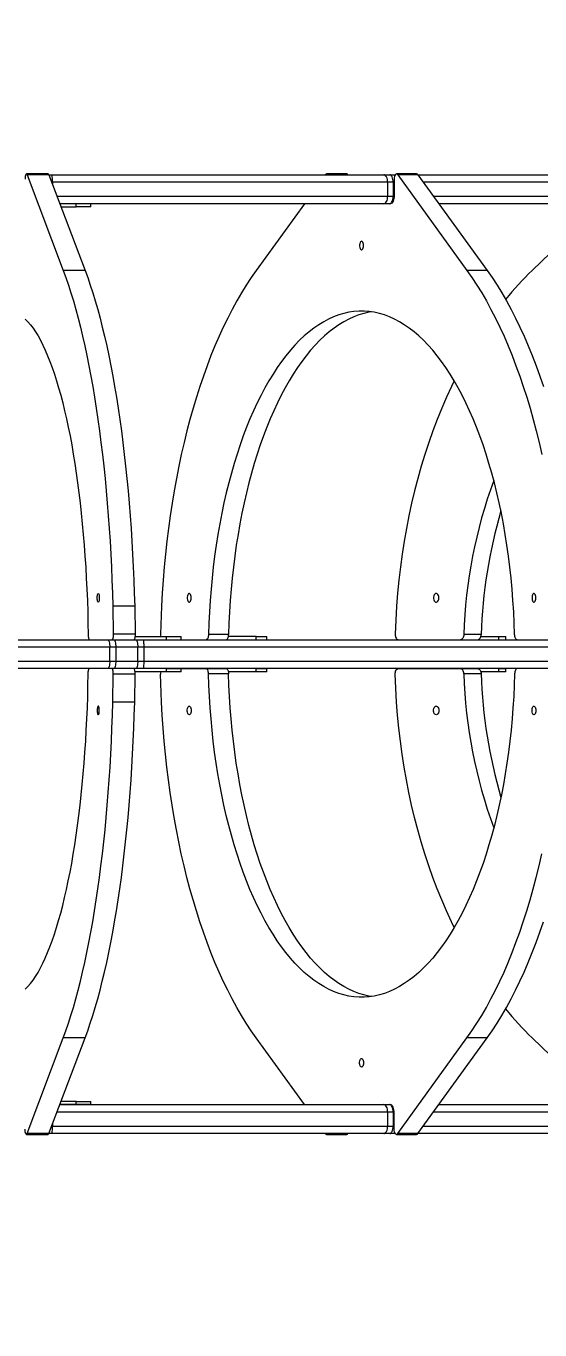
# Model space of a CAD drawing. Header units: millimetres. Extents: x -5136 to 7768, y -7241 to 6389.
# Drawn here: x 724 to 1204, y 2945 to 4161 of the extents above; entities that cross this region are included whole.
import ezdxf

# ---------------------------------------------------------------- set-up
doc = ezdxf.new("R2010")
doc.units = ezdxf.units.MM
for name, color, linetype in [('DiKom', 7, 'Continuous'), ('DIKOM_ОБЪЕКТ', 7, 'Continuous'), ('DIKOM_РАЗМЕР_ЗОНА', 7, 'Continuous'), ('DIKOM_РАЗМЕР_ОБЪЕКТА', 7, 'Continuous')]:
    doc.layers.add(name, color=color, linetype=linetype)
doc.styles.add('style1', font='arial.ttf', dxfattribs={"width": 0.8})
doc.dimstyles.new('1-50', dxfattribs={"dimtxt": 300, "dimasz": 200, "dimexe": 100, "dimexo": 0, "dimgap": 100, "dimtad": 1, "dimtxsty": 'style1', "dimcen": 200, "dimclrd": 7, "dimclre": 7, "dimclrt": 7, "dimadec": 1, "dimazin": 2, "dimtfac": 1, "dimtmove": 0, "dimatfit": 2, "dimfxl": 0, "dimlwd": 25, "dimlwe": 18, "dimarcsym": 0})

# ---------------------------------------------------------------- blocks, each defined once
blk = doc.blocks.new('*D10')
at = {"layer": 'Defpoints', "color": 0, "transparency": 16777216}
for p in [(-81.5, 4889.5), (2866.8, -3136.1), (6000.7, -3136.1)]:
    blk.add_point(p, dxfattribs=at)
at = {"layer": 'DiKom', "color": 7, "lineweight": 18, "transparency": 16777216}
for p, q in [((-81.5, 4889.5), (6100.7, 4889.5)), ((2866.8, -3136.1), (6100.7, -3136.1))]:
    blk.add_line(p, q, dxfattribs=at)
at = {"layer": 'DiKom', "color": 7, "lineweight": 25, "transparency": 16777216}
blk.add_line((6000.7, 4689.5), (6000.7, -2936.1), dxfattribs=at)
at = {"layer": 'DiKom', "color": 7, "transparency": 16777216}
for points in [[(5967.4, 4689.5), (6034.1, 4689.5), (6000.7, 4889.5)], [(5967.4, -2936.1), (6034.1, -2936.1), (6000.7, -3136.1)]]:
    blk.add_solid(points, dxfattribs=at)
at = {"layer": 'DiKom', "color": 7, "transparency": 16777216, "insert": (5747.6, 1729.6), "char_height": 300, "attachment_point": 5, "rotation": 90, "style": 'style1'}
blk.add_mtext('8000', dxfattribs=at)
blk = doc.blocks.new('*D11')
at = {"layer": 'Defpoints', "color": 0, "transparency": 16777216}
for p in [(-3635.9, 3225.1), (4714.3, -2234.9), (4714.3, -5855.6)]:
    blk.add_point(p, dxfattribs=at)
at = {"layer": 'DIKOM_РАЗМЕР_ОБЪЕКТА', "color": 7, "lineweight": 18, "transparency": 16777216}
for p, q in [((-3635.9, 3225.1), (-3635.9, -5955.6)), ((4714.3, -2234.9), (4714.3, -5955.6))]:
    blk.add_line(p, q, dxfattribs=at)
at = {"layer": 'DIKOM_РАЗМЕР_ОБЪЕКТА', "color": 7, "lineweight": 25, "transparency": 16777216}
blk.add_line((-3435.9, -5855.6), (4514.3, -5855.6), dxfattribs=at)
at = {"layer": 'DIKOM_РАЗМЕР_ОБЪЕКТА', "color": 7, "transparency": 16777216}
for points in [[(-3435.9, -5822.2), (-3435.9, -5888.9), (-3635.9, -5855.6)], [(4514.3, -5822.2), (4514.3, -5888.9), (4714.3, -5855.6)]]:
    blk.add_solid(points, dxfattribs=at)
at = {"layer": 'DIKOM_РАЗМЕР_ОБЪЕКТА', "color": 7, "transparency": 16777216, "insert": (351, -5602.3), "char_height": 300, "attachment_point": 5, "style": 'style1'}
blk.add_mtext('8350', dxfattribs=at)
blk = doc.blocks.new('*D12')
at = {"layer": 'Defpoints', "color": 0, "transparency": 16777216}
for p in [(-65.5, 6388.8), (-123.5, -5013.5), (7668.1, -5013.5)]:
    blk.add_point(p, dxfattribs=at)
at = {"layer": 'DIKOM_РАЗМЕР_ЗОНА', "color": 7, "lineweight": 18, "transparency": 16777216}
for p, q in [((-65.5, 6388.8), (7768.1, 6388.8)), ((-123.5, -5013.5), (7768.1, -5013.5))]:
    blk.add_line(p, q, dxfattribs=at)
at = {"layer": 'DIKOM_РАЗМЕР_ЗОНА', "color": 7, "lineweight": 25, "transparency": 16777216}
blk.add_line((7668.1, 6188.8), (7668.1, -4813.5), dxfattribs=at)
at = {"layer": 'DIKOM_РАЗМЕР_ЗОНА', "color": 7, "transparency": 16777216}
for points in [[(7634.7, 6188.8), (7701.4, 6188.8), (7668.1, 6388.8)], [(7634.7, -4813.5), (7701.4, -4813.5), (7668.1, -5013.5)]]:
    blk.add_solid(points, dxfattribs=at)
at = {"layer": 'DIKOM_РАЗМЕР_ЗОНА', "color": 7, "transparency": 16777216, "insert": (7414.9, 1332.3), "char_height": 300, "attachment_point": 5, "rotation": 90, "style": 'style1'}
blk.add_mtext('11400', dxfattribs=at)
blk = doc.blocks.new('*D13')
at = {"layer": 'Defpoints', "color": 0, "transparency": 16777216}
for p in [(-5135.9, 3339.1), (6199.1, -1534.9), (6199.1, -7141)]:
    blk.add_point(p, dxfattribs=at)
at = {"layer": 'DIKOM_РАЗМЕР_ОБЪЕКТА', "color": 7, "lineweight": 18, "transparency": 16777216}
for p, q in [((-5135.9, 3339.1), (-5135.9, -7241)), ((6199.1, -1534.9), (6199.1, -7241))]:
    blk.add_line(p, q, dxfattribs=at)
at = {"layer": 'DIKOM_РАЗМЕР_ОБЪЕКТА', "color": 7, "lineweight": 25, "transparency": 16777216}
blk.add_line((-4935.9, -7141), (5999.1, -7141), dxfattribs=at)
at = {"layer": 'DIKOM_РАЗМЕР_ОБЪЕКТА', "color": 7, "transparency": 16777216}
for points in [[(-4935.9, -7107.7), (-4935.9, -7174.3), (-5135.9, -7141)], [(5999.1, -7107.7), (5999.1, -7174.3), (6199.1, -7141)]]:
    blk.add_solid(points, dxfattribs=at)
at = {"layer": 'DIKOM_РАЗМЕР_ОБЪЕКТА', "color": 7, "transparency": 16777216, "insert": (1341, -6887.7), "char_height": 300, "attachment_point": 5, "style": 'style1'}
blk.add_mtext('11350', dxfattribs=at)

msp = doc.modelspace()

# ---------------------------------------------------------------- linework, layer by layer
at = {"layer": 'DIKOM_ОБЪЕКТ', "color": 7, "linetype": 'Continuous', "lineweight": 15}
for p, q in [((744.785, 4022.869), (724.368, 4022.869)), ((725.005, 4022.062), (758.793, 3932.822)), ((745.422, 4022.062), (725.005, 4022.062)), ((745.416, 4022.079), (747.719, 4022.079)), ((745.422, 4022.062), (779.209, 3932.822)), ((747.719, 4022.079), (1058.025, 4022.079)), ((748.861, 4015.079), (748.066, 4015.079)), ((1061.599, 4015.079), (748.861, 4015.079)), ((748.861, 4015.079), (748.861, 4012.98)), ((1023.34, 4022.869), (1004.556, 4022.869)), ((1058.025, 4022.079), (1063.543, 4022.079)), ((1061.599, 4002.079), (1061.599, 4015.079)), ((1066.673, 4015.079), (1061.599, 4015.079)), ((1063.543, 4022.079), (1068.639, 4022.079)), ((1066.673, 4015.079), (1066.673, 4002.079)), ((1067.609, 4015.079), (1066.673, 4015.079)), ((1067.609, 4017.869), (1067.609, 4003.08)), ((1088.628, 4022.869), (1069.845, 4022.869)), ((1071.063, 4022.062), (1135.616, 3932.822)), ((1089.846, 4022.062), (1071.063, 4022.062)), ((1089.834, 4022.079), (1370.392, 4022.079)), ((1089.846, 4022.062), (1154.4, 3932.822)), ((1375.263, 4015.079), (1094.897, 4015.079)), ((752.988, 4002.079), (1061.599, 4002.079)), ((1061.599, 4002.079), (1066.673, 4002.079)), ((1066.673, 4002.079), (1067.581, 4002.079)), ((1104.301, 4002.079), (1375.263, 4002.079)), ((1058.025, 3995.079), (755.638, 3995.079)), ((756.774, 3992.08), (770.8, 3992.08)), ((770.8, 3992.08), (770.8, 3995.079)), ((784.587, 3992.08), (770.8, 3992.08)), ((784.587, 3992.08), (784.587, 3995.079)), ((983.82, 3995.079), (938.785, 3932.822)), ((1063.543, 3995.079), (1058.025, 3995.079)), ((1063.588, 3995.079), (1063.543, 3995.079)), ((1063.625, 3995.08), (1064.032, 3995.08)), ((1370.392, 3995.079), (1109.364, 3995.079)), ((1109.761, 3994.531), (1109.761, 3995.079)), ((1260.878, 3995.079), (1196.353, 3932.822)), ((779.209, 3932.822), (758.793, 3932.822)), ((1154.4, 3932.822), (1135.616, 3932.822)), ((805.029, 3619.746), (805.487, 3593.824)), ((825.445, 3619.746), (805.029, 3619.746)), ((825.445, 3619.746), (825.904, 3593.824)), ((850.448, 3619.746), (849.571, 3593.824)), ((1069.787, 3619.746), (1068.531, 3593.824)), ((439.415, 3588.601), (799.958, 3588.601)), ((799.958, 3588.601), (806.104, 3588.601)), ((825.904, 3593.824), (805.487, 3593.824)), ((806.104, 3588.601), (826.692, 3588.601)), ((825.808, 3591.6), (854.993, 3591.6)), ((826.692, 3588.601), (832.981, 3588.601)), ((832.981, 3588.601), (1220.512, 3588.601)), ((854.993, 3591.6), (868.78, 3591.6)), ((854.993, 3588.601), (854.993, 3591.6)), ((868.78, 3588.601), (868.78, 3591.6)), ((913.12, 3593.314), (894.337, 3593.314)), ((938.955, 3591.6), (912.937, 3591.6)), ((938.955, 3591.6), (948.905, 3591.6)), ((938.955, 3588.601), (938.955, 3591.6)), ((948.905, 3588.601), (948.905, 3591.6)), ((1148.794, 3593.314), (1132.67, 3593.314)), ((1148.532, 3591.6), (1165.259, 3591.6)), ((1165.259, 3591.6), (1171.726, 3591.6)), ((1165.259, 3588.601), (1165.259, 3591.6)), ((1171.726, 3588.601), (1171.726, 3591.6)), ((802.238, 3581.601), (454.352, 3581.601)), ((802.238, 3568.601), (802.238, 3581.601)), ((807.742, 3581.601), (802.238, 3581.601)), ((807.742, 3581.601), (807.742, 3568.601)), ((828.33, 3581.601), (807.742, 3581.601)), ((828.33, 3568.601), (828.33, 3581.601)), ((833.962, 3581.601), (828.33, 3581.601)), ((833.962, 3581.601), (833.962, 3568.601)), ((1224.225, 3581.601), (833.962, 3581.601)), ((454.352, 3568.601), (802.238, 3568.601)), ((802.238, 3568.601), (807.742, 3568.601)), ((807.742, 3568.601), (828.33, 3568.601)), ((828.33, 3568.601), (833.962, 3568.601)), ((833.962, 3568.601), (1224.225, 3568.601)), ((799.958, 3561.601), (439.415, 3561.601)), ((804.318, 3561.6), (783.225, 3561.6)), ((806.104, 3561.601), (799.958, 3561.601)), ((824.735, 3561.6), (804.318, 3561.6)), ((805.029, 3530.455), (805.487, 3556.377)), ((825.904, 3556.377), (805.487, 3556.377)), ((826.692, 3561.601), (806.104, 3561.601)), ((854.993, 3561.6), (824.735, 3561.6)), ((825.445, 3530.455), (825.904, 3556.377)), ((854.993, 3558.6), (825.808, 3558.6)), ((832.981, 3561.601), (826.692, 3561.601)), ((1220.512, 3561.601), (832.981, 3561.601)), ((850.448, 3530.455), (849.571, 3556.377)), ((854.993, 3558.6), (854.993, 3561.6)), ((854.993, 3561.6), (868.78, 3561.6)), ((868.78, 3558.6), (854.993, 3558.6)), ((868.78, 3558.6), (868.78, 3561.6)), ((868.78, 3561.6), (892.105, 3561.6)), ((892.105, 3561.6), (910.888, 3561.6)), ((913.12, 3556.887), (894.337, 3556.887)), ((938.955, 3561.6), (910.888, 3561.6)), ((938.955, 3558.6), (912.937, 3558.6)), ((938.955, 3558.6), (938.955, 3561.6)), ((938.955, 3561.6), (948.905, 3561.6)), ((948.905, 3558.6), (938.955, 3558.6)), ((948.905, 3558.6), (948.905, 3561.6)), ((1069.787, 3530.455), (1068.531, 3556.377)), ((1071.731, 3561.6), (1129.472, 3561.6)), ((1129.472, 3561.6), (1145.596, 3561.6)), ((1148.794, 3556.887), (1132.67, 3556.887)), ((1165.259, 3561.6), (1145.596, 3561.6)), ((1165.259, 3558.6), (1148.532, 3558.6)), ((1165.259, 3558.6), (1165.259, 3561.6)), ((1165.259, 3561.6), (1171.726, 3561.6)), ((1171.726, 3558.6), (1165.259, 3558.6)), ((1171.726, 3558.6), (1171.726, 3561.6)), ((1222.596, 3561.6), (1182.296, 3561.6)), ((825.445, 3530.455), (805.029, 3530.455)), ((725.005, 3128.139), (758.793, 3217.379)), ((745.422, 3128.139), (779.209, 3217.379)), ((779.209, 3217.379), (758.793, 3217.379)), ((983.82, 3155.12), (938.785, 3217.379)), ((1071.063, 3128.139), (1135.616, 3217.379)), ((1089.846, 3128.139), (1154.4, 3217.379)), ((1154.4, 3217.379), (1135.616, 3217.379)), ((1260.879, 3155.12), (1196.353, 3217.379)), ((770.8, 3155.121), (755.638, 3155.121)), ((755.638, 3155.12), (1058.025, 3155.12)), ((770.8, 3158.121), (756.774, 3158.121)), ((770.8, 3155.121), (770.8, 3158.121)), ((770.8, 3158.121), (784.587, 3158.121)), ((784.587, 3155.121), (770.8, 3155.121)), ((784.587, 3155.121), (784.587, 3158.121)), ((1010.369, 3155.121), (1064.032, 3155.121)), ((1058.025, 3155.12), (1063.543, 3155.12)), ((1063.543, 3155.12), (1064.071, 3155.12)), ((1109.761, 3155.121), (1109.364, 3155.121)), ((1109.364, 3155.12), (1370.392, 3155.12)), ((1109.761, 3155.121), (1109.761, 3155.67)), ((748.861, 3137.221), (748.861, 3135.12)), ((1061.599, 3148.12), (752.987, 3148.12)), ((1061.599, 3135.12), (1061.599, 3148.12)), ((1066.673, 3148.12), (1061.599, 3148.12)), ((1066.673, 3148.12), (1066.673, 3135.12)), ((1067.581, 3148.12), (1066.673, 3148.12)), ((1067.609, 3132.332), (1067.609, 3147.121)), ((1375.263, 3148.12), (1104.3, 3148.12)), ((724.368, 3127.332), (744.785, 3127.332)), ((745.422, 3128.139), (725.005, 3128.139)), ((747.719, 3128.12), (745.415, 3128.12)), ((1058.025, 3128.12), (747.719, 3128.12)), ((748.065, 3135.12), (748.861, 3135.12)), ((748.861, 3135.12), (1061.599, 3135.12)), ((1004.556, 3127.332), (1023.34, 3127.332)), ((1063.543, 3128.12), (1058.025, 3128.12)), ((1061.599, 3135.12), (1066.673, 3135.12)), ((1068.639, 3128.12), (1063.543, 3128.12)), ((1066.673, 3135.12), (1067.609, 3135.12)), ((1069.845, 3127.332), (1088.628, 3127.332)), ((1089.846, 3128.139), (1071.063, 3128.139)), ((1370.392, 3128.12), (1089.833, 3128.12)), ((1094.896, 3135.12), (1375.263, 3135.12))]:
    msp.add_line(p, q, dxfattribs=at)
at = {"layer": 'DIKOM_ОБЪЕКТ', "color": 7, "linetype": 'Continuous', "lineweight": 15, "flags": 128}
for points in [[(725.005, 4022.062), (724.722, 4022.634), (724.414, 4022.865), (724.102, 4022.739), (723.809, 4022.263), (723.557, 4021.473), (723.362, 4020.426), (723.239, 4019.195), (723.197, 4017.869)], [(745.422, 4022.062), (745.139, 4022.634), (744.831, 4022.865), (744.785, 4022.869)], [(748.861, 4015.079), (748.839, 4016.445), (748.774, 4017.758), (748.668, 4018.968), (748.526, 4020.029), (748.353, 4020.9), (748.156, 4021.547), (747.942, 4021.945), (747.719, 4022.079)], [(1003.338, 4022.062), (1003.879, 4022.634), (1004.468, 4022.865), (1005.064, 4022.739), (1005.623, 4022.263), (1005.762, 4022.079)], [(1061.599, 4015.079), (1061.53, 4016.445), (1061.327, 4017.758), (1060.997, 4018.968), (1060.552, 4020.029), (1060.01, 4020.9), (1059.393, 4021.547), (1058.722, 4021.945), (1058.025, 4022.079)], [(1066.673, 4015.079), (1066.613, 4016.445), (1066.435, 4017.758), (1066.146, 4018.968), (1065.757, 4020.029), (1065.282, 4020.9), (1064.741, 4021.547), (1064.154, 4021.945), (1063.543, 4022.079)], [(1071.063, 4022.062), (1070.522, 4022.634), (1069.933, 4022.865), (1069.337, 4022.739), (1068.778, 4022.263), (1068.295, 4021.473), (1067.923, 4020.426), (1067.689, 4019.195), (1067.609, 4017.869)], [(1058.025, 3995.079), (1058.722, 3995.214), (1059.393, 3995.612), (1060.01, 3996.259), (1060.552, 3997.13), (1060.997, 3998.19), (1061.327, 3999.401), (1061.53, 4000.714), (1061.599, 4002.079)], [(1063.543, 3995.079), (1064.154, 3995.214), (1064.741, 3995.612), (1065.282, 3996.259), (1065.757, 3997.13), (1066.146, 3998.19), (1066.435, 3999.401), (1066.613, 4000.714), (1066.673, 4002.079)], [(1067.609, 4003.08), (1067.54, 4001.519), (1067.337, 4000.019), (1067.006, 3998.635), (1066.561, 3997.423), (1066.019, 3996.428), (1065.401, 3995.689), (1064.73, 3995.234), (1064.032, 3995.08)], [(1038.989, 3956.08), (1038.91, 3957.259), (1038.678, 3958.333), (1038.316, 3959.207), (1037.854, 3959.803), (1037.334, 3960.069), (1036.802, 3959.98), (1036.306, 3959.544), (1035.889, 3958.801), (1035.589, 3957.815), (1035.432, 3956.676), (1035.432, 3955.484), (1035.589, 3954.344), (1035.889, 3953.359), (1036.306, 3952.616), (1036.802, 3952.18), (1037.334, 3952.091), (1037.854, 3952.356), (1038.316, 3952.953), (1038.678, 3953.827), (1038.91, 3954.901), (1038.989, 3956.08)], [(758.793, 3932.822), (761.231, 3926.167), (763.622, 3919.209), (765.965, 3911.955), (768.257, 3904.411), (770.496, 3896.583), (772.681, 3888.478), (774.809, 3880.104), (776.879, 3871.467), (778.889, 3862.575), (780.837, 3853.435), (782.721, 3844.055), (784.54, 3834.443), (786.293, 3824.608), (787.978, 3814.558), (789.593, 3804.301), (791.137, 3793.847), (792.608, 3783.204), (794.006, 3772.381), (795.329, 3761.389), (796.577, 3750.235), (797.747, 3738.93), (798.839, 3727.483), (799.853, 3715.905), (800.786, 3704.205), (801.639, 3692.393), (802.411, 3680.479), (803.101, 3668.474), (803.708, 3656.388), (804.232, 3644.231), (804.672, 3632.013), (805.029, 3619.746)], [(779.209, 3932.822), (781.648, 3926.167), (784.039, 3919.209), (786.382, 3911.955), (788.674, 3904.411), (790.913, 3896.583), (793.098, 3888.478), (795.226, 3880.104), (797.296, 3871.467), (799.305, 3862.575), (801.253, 3853.435), (803.138, 3844.055), (804.957, 3834.443), (806.71, 3824.608), (808.394, 3814.558), (810.009, 3804.301), (811.553, 3793.847), (813.025, 3783.204), (814.423, 3772.381), (815.746, 3761.389), (816.993, 3750.235), (818.164, 3738.93), (819.256, 3727.483), (820.269, 3715.905), (821.203, 3704.205), (822.056, 3692.393), (822.828, 3680.479), (823.517, 3668.474), (824.124, 3656.388), (824.648, 3644.231), (825.089, 3632.013), (825.445, 3619.746)], [(938.785, 3932.822), (934.126, 3926.167), (929.557, 3919.209), (925.082, 3911.955), (920.703, 3904.411), (916.424, 3896.583), (912.25, 3888.478), (908.184, 3880.104), (904.23, 3871.467), (900.39, 3862.575), (896.668, 3853.435), (893.068, 3844.055), (889.592, 3834.443), (886.243, 3824.608), (883.025, 3814.558), (879.939, 3804.301), (876.989, 3793.847), (874.178, 3783.204), (871.507, 3772.381), (868.979, 3761.389), (866.596, 3750.235), (864.36, 3738.93), (862.273, 3727.483), (860.336, 3715.905), (858.553, 3704.205), (856.923, 3692.393), (855.449, 3680.479), (854.131, 3668.474), (852.971, 3656.388), (851.97, 3644.231), (851.129, 3632.013), (850.448, 3619.746)], [(1135.616, 3932.822), (1140.275, 3926.167), (1144.844, 3919.209), (1149.319, 3911.955), (1153.698, 3904.411), (1157.977, 3896.583), (1162.151, 3888.478), (1166.217, 3880.104), (1170.171, 3871.467), (1174.011, 3862.575), (1177.733, 3853.435), (1181.333, 3844.055), (1184.809, 3834.443), (1188.158, 3824.608), (1191.376, 3814.558), (1194.462, 3804.301), (1197.412, 3793.847), (1200.223, 3783.204), (1202.894, 3772.381), (1205.422, 3761.389)], [(1154.4, 3932.822), (1159.058, 3926.167), (1163.627, 3919.209), (1168.103, 3911.955), (1172.482, 3904.411), (1176.76, 3896.583), (1180.934, 3888.478), (1185, 3880.104), (1188.955, 3871.467), (1192.795, 3862.575), (1196.516, 3853.435), (1200.117, 3844.055), (1203.593, 3834.443), (1206.941, 3824.608)], [(1180.064, 3593.314), (1179.712, 3603.929), (1179.203, 3614.511), (1178.536, 3625.05), (1177.714, 3635.534), (1176.735, 3645.95), (1175.603, 3656.288), (1174.317, 3666.536), (1172.88, 3676.683), (1171.292, 3686.717), (1169.556, 3696.628), (1167.674, 3706.404), (1165.647, 3716.035), (1163.478, 3725.509), (1161.17, 3734.817), (1158.724, 3743.949), (1156.144, 3752.893), (1153.433, 3761.641), (1150.592, 3770.181), (1147.627, 3778.506), (1144.539, 3786.606), (1141.332, 3794.472), (1138.01, 3802.095), (1134.577, 3809.467), (1131.036, 3816.579), (1127.391, 3823.424), (1123.646, 3829.994), (1119.806, 3836.282), (1115.874, 3842.281), (1111.855, 3847.984), (1107.754, 3853.385), (1103.574, 3858.478), (1099.321, 3863.257), (1095, 3867.718), (1090.614, 3871.854), (1086.17, 3875.663), (1081.671, 3879.138), (1077.123, 3882.277), (1072.531, 3885.076), (1067.899, 3887.532), (1063.234, 3889.642), (1058.54, 3891.404), (1053.823, 3892.816), (1049.087, 3893.877), (1044.337, 3894.584), (1039.58, 3894.938), (1034.821, 3894.938), (1030.064, 3894.584), (1025.314, 3893.877), (1020.578, 3892.816), (1015.861, 3891.404), (1011.167, 3889.642), (1006.501, 3887.532), (1001.87, 3885.076), (997.278, 3882.277), (992.73, 3879.138), (988.231, 3875.663), (983.787, 3871.854), (979.401, 3867.718), (975.079, 3863.257), (970.827, 3858.478), (966.647, 3853.385), (962.546, 3847.984), (958.527, 3842.281), (954.595, 3836.282), (950.755, 3829.994), (947.01, 3823.424), (943.365, 3816.579), (939.824, 3809.467), (936.391, 3802.095), (933.069, 3794.472), (929.862, 3786.606), (926.774, 3778.506), (923.809, 3770.181), (920.968, 3761.641), (918.257, 3752.893), (915.677, 3743.949), (913.231, 3734.817), (910.923, 3725.509), (908.754, 3716.035), (906.727, 3706.404), (904.845, 3696.628), (903.109, 3686.717), (901.521, 3676.683), (900.084, 3666.536), (898.798, 3656.288), (897.666, 3645.95), (896.687, 3635.534), (895.864, 3625.05), (895.198, 3614.511), (894.689, 3603.929), (894.337, 3593.314)], [(1046.592, 3894.293), (1044.098, 3893.877), (1039.362, 3892.816), (1034.644, 3891.404), (1029.95, 3889.642), (1025.285, 3887.532), (1020.654, 3885.076), (1016.061, 3882.277), (1011.513, 3879.138), (1007.015, 3875.663), (1002.57, 3871.854), (998.184, 3867.718), (993.863, 3863.257), (989.61, 3858.478), (985.431, 3853.385), (981.329, 3847.984), (977.31, 3842.281), (973.379, 3836.282), (969.538, 3829.994), (965.794, 3823.424), (962.149, 3816.579), (958.608, 3809.467), (955.174, 3802.095), (951.852, 3794.472), (948.646, 3786.606), (945.558, 3778.506), (942.592, 3770.181), (939.752, 3761.641), (937.04, 3752.893), (934.46, 3743.949), (932.014, 3734.817), (929.706, 3725.509), (927.537, 3716.035), (925.51, 3706.404), (923.628, 3696.628), (921.892, 3686.717), (920.305, 3676.683), (918.867, 3666.536), (917.581, 3656.288), (916.449, 3645.95), (915.471, 3635.534), (914.648, 3625.05), (913.981, 3614.511), (913.472, 3603.929), (913.12, 3593.314)], [(723.35, 3887.532), (725.774, 3885.076), (728.177, 3882.277), (730.558, 3879.138), (732.912, 3875.663), (735.239, 3871.854), (737.534, 3867.718), (739.796, 3863.257), (742.022, 3858.478), (744.209, 3853.385), (746.356, 3847.984), (748.46, 3842.281), (750.517, 3836.282), (752.528, 3829.994), (754.487, 3823.424), (756.395, 3816.579), (758.249, 3809.467), (760.046, 3802.095), (761.784, 3794.472), (763.463, 3786.606), (765.079, 3778.506), (766.631, 3770.181), (768.118, 3761.641), (769.537, 3752.893), (770.888, 3743.949), (772.168, 3734.817), (773.376, 3725.509), (774.511, 3716.035), (775.572, 3706.404), (776.557, 3696.628), (777.466, 3686.717), (778.296, 3676.683), (779.049, 3666.536), (779.722, 3656.288), (780.315, 3645.95), (780.827, 3635.534), (781.257, 3625.05), (781.606, 3614.511), (781.873, 3603.929), (782.057, 3593.314)], [(1123.656, 3829.977), (1121.073, 3824.608), (1116.462, 3814.558), (1112.041, 3804.301), (1107.815, 3793.847), (1103.787, 3783.204), (1099.96, 3772.381), (1096.338, 3761.389), (1092.923, 3750.235), (1089.72, 3738.93), (1086.729, 3727.483), (1083.955, 3715.905), (1081.4, 3704.205), (1079.065, 3692.393), (1076.952, 3680.479), (1075.065, 3668.474), (1073.403, 3656.388), (1071.968, 3644.231), (1070.763, 3632.013), (1069.787, 3619.746)], [(790.538, 3627.6), (790.579, 3628.779), (790.701, 3629.854), (790.89, 3630.728), (791.132, 3631.324), (791.404, 3631.589), (791.682, 3631.5), (791.942, 3631.065), (792.16, 3630.321), (792.318, 3629.336), (792.4, 3628.197), (792.4, 3627.004), (792.318, 3625.865), (792.16, 3624.88), (791.942, 3624.136), (791.682, 3623.701), (791.404, 3623.612), (791.132, 3623.877), (790.89, 3624.473), (790.701, 3625.347), (790.579, 3626.421), (790.538, 3627.6)], [(878.133, 3627.6), (878.054, 3628.779), (877.822, 3629.854), (877.46, 3630.728), (876.998, 3631.324), (876.478, 3631.589), (875.946, 3631.5), (875.45, 3631.065), (875.033, 3630.321), (874.733, 3629.336), (874.576, 3628.197), (874.576, 3627.004), (874.733, 3625.865), (875.033, 3624.88), (875.45, 3624.136), (875.946, 3623.701), (876.478, 3623.612), (876.998, 3623.877), (877.46, 3624.473), (877.822, 3625.347), (878.054, 3626.421), (878.133, 3627.6)], [(1109.454, 3627.6), (1109.34, 3628.779), (1109.009, 3629.854), (1108.489, 3630.728), (1107.827, 3631.324), (1107.083, 3631.589), (1106.321, 3631.5), (1105.61, 3631.065), (1105.013, 3630.321), (1104.582, 3629.336), (1104.357, 3628.197), (1104.357, 3627.004), (1104.582, 3625.865), (1105.013, 3624.88), (1105.61, 3624.136), (1106.321, 3623.701), (1107.083, 3623.612), (1107.827, 3623.877), (1108.489, 3624.473), (1109.009, 3625.347), (1109.34, 3626.421), (1109.454, 3627.6)], [(1199.845, 3627.6), (1199.766, 3628.779), (1199.534, 3629.854), (1199.172, 3630.728), (1198.71, 3631.324), (1198.19, 3631.589), (1197.658, 3631.5), (1197.162, 3631.065), (1196.745, 3630.321), (1196.445, 3629.336), (1196.288, 3628.197), (1196.288, 3627.004), (1196.445, 3625.865), (1196.745, 3624.88), (1197.162, 3624.136), (1197.658, 3623.701), (1198.19, 3623.612), (1198.71, 3623.877), (1199.172, 3624.473), (1199.534, 3625.347), (1199.766, 3626.421), (1199.845, 3627.6)], [(782.057, 3593.314), (782.09, 3592.38), (782.164, 3591.49), (782.276, 3590.675), (782.422, 3589.965), (782.596, 3589.384), (782.793, 3588.954), (783.005, 3588.69), (783.225, 3588.6)], [(799.958, 3588.601), (800.403, 3588.466), (800.831, 3588.068), (801.225, 3587.421), (801.57, 3586.551), (801.854, 3585.49), (802.065, 3584.28), (802.195, 3582.967), (802.238, 3581.601)], [(805.487, 3593.824), (805.474, 3592.817), (805.414, 3591.843), (805.309, 3590.94), (805.164, 3590.145), (804.985, 3589.49), (804.778, 3589.003), (804.553, 3588.702), (804.318, 3588.6)], [(806.104, 3588.601), (806.424, 3588.466), (806.731, 3588.068), (807.014, 3587.421), (807.263, 3586.551), (807.466, 3585.49), (807.618, 3584.28), (807.711, 3582.967), (807.742, 3581.601)], [(825.904, 3593.824), (825.891, 3592.817), (825.831, 3591.843), (825.726, 3590.94), (825.581, 3590.145), (825.401, 3589.49), (825.195, 3589.003), (824.97, 3588.702), (824.735, 3588.6)], [(826.692, 3588.601), (827.011, 3588.466), (827.319, 3588.068), (827.602, 3587.421), (827.85, 3586.551), (828.054, 3585.49), (828.205, 3584.28), (828.299, 3582.967), (828.33, 3581.601)], [(832.981, 3588.601), (833.173, 3588.466), (833.357, 3588.068), (833.526, 3587.421), (833.675, 3586.551), (833.797, 3585.49), (833.888, 3584.28), (833.944, 3582.967), (833.962, 3581.601)], [(894.337, 3593.314), (894.273, 3592.38), (894.132, 3591.49), (893.918, 3590.675), (893.64, 3589.965), (893.307, 3589.384), (892.931, 3588.954), (892.525, 3588.69), (892.105, 3588.6)], [(910.888, 3588.6), (911.309, 3588.69), (911.714, 3588.954), (912.09, 3589.384), (912.423, 3589.965), (912.702, 3590.675), (912.915, 3591.49), (913.056, 3592.38), (913.12, 3593.314)], [(1068.531, 3593.824), (1068.567, 3592.817), (1068.732, 3591.843), (1069.019, 3590.94), (1069.416, 3590.145), (1069.907, 3589.49), (1070.472, 3589.003), (1071.089, 3588.702), (1071.731, 3588.6)], [(1132.67, 3593.314), (1132.579, 3592.38), (1132.376, 3591.49), (1132.07, 3590.675), (1131.672, 3589.965), (1131.194, 3589.384), (1130.656, 3588.954), (1130.075, 3588.69), (1129.472, 3588.6)], [(1145.596, 3588.6), (1146.198, 3588.69), (1146.779, 3588.954), (1147.318, 3589.384), (1147.795, 3589.965), (1148.194, 3590.675), (1148.5, 3591.49), (1148.702, 3592.38), (1148.794, 3593.314)], [(1182.296, 3588.6), (1181.876, 3588.69), (1181.47, 3588.954), (1181.094, 3589.384), (1180.761, 3589.965), (1180.483, 3590.675), (1180.269, 3591.49), (1180.128, 3592.38), (1180.064, 3593.314)], [(802.238, 3568.601), (802.195, 3567.235), (802.065, 3565.922), (801.854, 3564.712), (801.57, 3563.651), (801.225, 3562.781), (800.831, 3562.134), (800.403, 3561.735), (799.958, 3561.601)], [(807.742, 3568.601), (807.711, 3567.235), (807.618, 3565.922), (807.466, 3564.712), (807.263, 3563.651), (807.014, 3562.781), (806.731, 3562.134), (806.424, 3561.735), (806.104, 3561.601)], [(828.33, 3568.601), (828.299, 3567.235), (828.205, 3565.922), (828.054, 3564.712), (827.85, 3563.651), (827.602, 3562.781), (827.319, 3562.134), (827.011, 3561.735), (826.692, 3561.601)], [(833.962, 3568.601), (833.944, 3567.235), (833.888, 3565.922), (833.797, 3564.712), (833.675, 3563.651), (833.526, 3562.781), (833.357, 3562.134), (833.173, 3561.735), (832.981, 3561.601)], [(723.35, 3262.669), (725.774, 3265.125), (728.177, 3267.924), (730.558, 3271.063), (732.912, 3274.538), (735.239, 3278.346), (737.534, 3282.483), (739.796, 3286.944), (742.022, 3291.723), (744.209, 3296.816), (746.356, 3302.217), (748.46, 3307.92), (750.517, 3313.919), (752.528, 3320.207), (754.487, 3326.777), (756.395, 3333.622), (758.249, 3340.734), (760.046, 3348.106), (761.784, 3355.729), (763.463, 3363.594), (765.079, 3371.694), (766.631, 3380.019), (768.118, 3388.56), (769.537, 3397.308), (770.888, 3406.252), (772.168, 3415.383), (773.376, 3424.691), (774.511, 3434.166), (775.572, 3443.797), (776.557, 3453.573), (777.466, 3463.483), (778.296, 3473.518), (779.049, 3483.664), (779.722, 3493.913), (780.315, 3504.251), (780.827, 3514.667), (781.257, 3525.151), (781.606, 3535.69), (781.873, 3546.272), (782.057, 3556.887)], [(782.057, 3556.887), (782.09, 3557.82), (782.164, 3558.711), (782.276, 3559.525), (782.422, 3560.236), (782.596, 3560.817), (782.793, 3561.247), (783.005, 3561.511), (783.225, 3561.6)], [(805.487, 3556.377), (805.474, 3557.384), (805.414, 3558.358), (805.309, 3559.261), (805.164, 3560.056), (804.985, 3560.711), (804.778, 3561.198), (804.553, 3561.499), (804.318, 3561.6)], [(825.904, 3556.377), (825.891, 3557.384), (825.831, 3558.358), (825.726, 3559.261), (825.581, 3560.056), (825.401, 3560.711), (825.195, 3561.198), (824.97, 3561.499), (824.735, 3561.6)], [(894.337, 3556.887), (894.273, 3557.82), (894.132, 3558.711), (893.918, 3559.525), (893.64, 3560.236), (893.307, 3560.817), (892.931, 3561.247), (892.525, 3561.511), (892.105, 3561.6)], [(1180.064, 3556.887), (1179.712, 3546.272), (1179.203, 3535.69), (1178.536, 3525.151), (1177.714, 3514.667), (1176.735, 3504.251), (1175.603, 3493.913), (1174.317, 3483.664), (1172.88, 3473.518), (1171.292, 3463.483), (1169.556, 3453.573), (1167.674, 3443.797), (1165.647, 3434.166), (1163.478, 3424.691), (1161.17, 3415.383), (1158.724, 3406.252), (1156.144, 3397.308), (1153.433, 3388.56), (1150.592, 3380.019), (1147.627, 3371.694), (1144.539, 3363.594), (1141.332, 3355.729), (1138.01, 3348.106), (1134.577, 3340.734), (1131.036, 3333.622), (1127.391, 3326.777), (1123.646, 3320.207), (1119.806, 3313.919), (1115.874, 3307.92), (1111.855, 3302.217), (1107.754, 3296.816), (1103.574, 3291.723), (1099.321, 3286.944), (1095, 3282.483), (1090.614, 3278.346), (1086.17, 3274.538), (1081.671, 3271.063), (1077.123, 3267.924), (1072.531, 3265.125), (1067.899, 3262.669), (1063.234, 3260.558), (1058.54, 3258.796), (1053.823, 3257.384), (1049.087, 3256.324), (1044.337, 3255.616), (1039.58, 3255.262), (1034.821, 3255.262), (1030.064, 3255.616), (1025.314, 3256.324), (1020.578, 3257.384), (1015.861, 3258.796), (1011.167, 3260.558), (1006.501, 3262.669), (1001.87, 3265.125), (997.278, 3267.924), (992.73, 3271.063), (988.231, 3274.538), (983.787, 3278.346), (979.401, 3282.483), (975.079, 3286.944), (970.827, 3291.723), (966.647, 3296.816), (962.546, 3302.217), (958.527, 3307.92), (954.595, 3313.919), (950.755, 3320.207), (947.01, 3326.777), (943.365, 3333.622), (939.824, 3340.734), (936.391, 3348.106), (933.069, 3355.729), (929.862, 3363.594), (926.774, 3371.694), (923.809, 3380.019), (920.968, 3388.56), (918.257, 3397.308), (915.677, 3406.252), (913.231, 3415.383), (910.923, 3424.691), (908.754, 3434.166), (906.727, 3443.797), (904.845, 3453.573), (903.109, 3463.483), (901.521, 3473.518), (900.084, 3483.664), (898.798, 3493.913), (897.666, 3504.251), (896.687, 3514.667), (895.864, 3525.151), (895.198, 3535.69), (894.689, 3546.272), (894.337, 3556.887)], [(910.888, 3561.6), (911.309, 3561.511), (911.714, 3561.247), (912.09, 3560.817), (912.423, 3560.236), (912.702, 3559.525), (912.915, 3558.711), (913.056, 3557.82), (913.12, 3556.887)], [(1046.592, 3255.908), (1044.098, 3256.324), (1039.362, 3257.384), (1034.644, 3258.796), (1029.95, 3260.558), (1025.285, 3262.669), (1020.654, 3265.125), (1016.061, 3267.924), (1011.513, 3271.063), (1007.015, 3274.538), (1002.57, 3278.346), (998.184, 3282.483), (993.863, 3286.944), (989.61, 3291.723), (985.431, 3296.816), (981.329, 3302.217), (977.31, 3307.92), (973.379, 3313.919), (969.538, 3320.207), (965.794, 3326.777), (962.149, 3333.622), (958.608, 3340.734), (955.174, 3348.106), (951.852, 3355.729), (948.646, 3363.594), (945.558, 3371.694), (942.592, 3380.019), (939.752, 3388.56), (937.04, 3397.308), (934.46, 3406.252), (932.014, 3415.383), (929.706, 3424.691), (927.537, 3434.166), (925.51, 3443.797), (923.628, 3453.573), (921.892, 3463.483), (920.305, 3473.518), (918.867, 3483.664), (917.581, 3493.913), (916.449, 3504.251), (915.471, 3514.667), (914.648, 3525.151), (913.981, 3535.69), (913.472, 3546.272), (913.12, 3556.887)], [(1068.531, 3556.377), (1068.567, 3557.384), (1068.732, 3558.358), (1069.019, 3559.261), (1069.416, 3560.056), (1069.907, 3560.711), (1070.472, 3561.198), (1071.089, 3561.499), (1071.731, 3561.6)], [(1132.67, 3556.887), (1132.579, 3557.82), (1132.376, 3558.711), (1132.07, 3559.525), (1131.672, 3560.236), (1131.194, 3560.817), (1130.656, 3561.247), (1130.075, 3561.511), (1129.472, 3561.6)], [(1145.596, 3561.6), (1146.198, 3561.511), (1146.779, 3561.247), (1147.318, 3560.817), (1147.795, 3560.236), (1148.194, 3559.525), (1148.5, 3558.711), (1148.702, 3557.82), (1148.794, 3556.887)], [(1182.296, 3561.6), (1181.876, 3561.511), (1181.47, 3561.247), (1181.094, 3560.817), (1180.761, 3560.236), (1180.483, 3559.525), (1180.269, 3558.711), (1180.128, 3557.82), (1180.064, 3556.887)], [(758.793, 3217.379), (761.231, 3224.034), (763.622, 3230.992), (765.965, 3238.246), (768.257, 3245.79), (770.496, 3253.618), (772.681, 3261.722), (774.809, 3270.097), (776.879, 3278.734), (778.889, 3287.626), (780.837, 3296.766), (782.721, 3306.146), (784.54, 3315.758), (786.293, 3325.593), (787.978, 3335.643), (789.593, 3345.899), (791.137, 3356.354), (792.608, 3366.997), (794.006, 3377.819), (795.329, 3388.812), (796.577, 3399.966), (797.747, 3411.271), (798.839, 3422.718), (799.853, 3434.296), (800.786, 3445.996), (801.639, 3457.808), (802.411, 3469.722), (803.101, 3481.727), (803.708, 3493.813), (804.232, 3505.97), (804.672, 3518.188), (805.029, 3530.455)], [(779.209, 3217.379), (781.648, 3224.034), (784.039, 3230.992), (786.382, 3238.246), (788.674, 3245.79), (790.913, 3253.618), (793.098, 3261.722), (795.226, 3270.097), (797.296, 3278.734), (799.305, 3287.626), (801.253, 3296.766), (803.138, 3306.146), (804.957, 3315.758), (806.71, 3325.593), (808.394, 3335.643), (810.009, 3345.899), (811.553, 3356.354), (813.025, 3366.997), (814.423, 3377.819), (815.746, 3388.812), (816.993, 3399.966), (818.164, 3411.271), (819.256, 3422.718), (820.269, 3434.296), (821.203, 3445.996), (822.056, 3457.808), (822.828, 3469.722), (823.517, 3481.727), (824.124, 3493.813), (824.648, 3505.97), (825.089, 3518.188), (825.445, 3530.455)], [(790.538, 3522.6), (790.579, 3521.421), (790.701, 3520.347), (790.89, 3519.473), (791.132, 3518.877), (791.404, 3518.612), (791.682, 3518.701), (791.942, 3519.136), (792.16, 3519.88), (792.318, 3520.865), (792.4, 3522.004), (792.4, 3523.197), (792.318, 3524.336), (792.16, 3525.321), (791.942, 3526.065), (791.682, 3526.5), (791.404, 3526.589), (791.132, 3526.324), (790.89, 3525.728), (790.701, 3524.854), (790.579, 3523.779), (790.538, 3522.6)], [(938.785, 3217.379), (934.126, 3224.034), (929.557, 3230.992), (925.082, 3238.246), (920.703, 3245.79), (916.424, 3253.618), (912.25, 3261.722), (908.184, 3270.097), (904.23, 3278.734), (900.39, 3287.626), (896.668, 3296.766), (893.068, 3306.146), (889.592, 3315.758), (886.243, 3325.593), (883.025, 3335.643), (879.939, 3345.899), (876.989, 3356.354), (874.178, 3366.997), (871.507, 3377.819), (868.979, 3388.812), (866.596, 3399.966), (864.36, 3411.271), (862.273, 3422.718), (860.336, 3434.296), (858.553, 3445.996), (856.923, 3457.808), (855.449, 3469.722), (854.131, 3481.727), (852.971, 3493.813), (851.97, 3505.97), (851.129, 3518.188), (850.448, 3530.455)], [(878.133, 3522.6), (878.054, 3521.421), (877.822, 3520.347), (877.46, 3519.473), (876.998, 3518.877), (876.478, 3518.612), (875.946, 3518.701), (875.45, 3519.136), (875.033, 3519.88), (874.733, 3520.865), (874.576, 3522.004), (874.576, 3523.197), (874.733, 3524.336), (875.033, 3525.321), (875.45, 3526.065), (875.946, 3526.5), (876.478, 3526.589), (876.998, 3526.324), (877.46, 3525.728), (877.822, 3524.854), (878.054, 3523.779), (878.133, 3522.6)], [(1123.656, 3320.224), (1121.073, 3325.593), (1116.462, 3335.643), (1112.041, 3345.899), (1107.815, 3356.354), (1103.787, 3366.997), (1099.96, 3377.819), (1096.338, 3388.812), (1092.923, 3399.966), (1089.72, 3411.271), (1086.729, 3422.718), (1083.955, 3434.296), (1081.4, 3445.996), (1079.065, 3457.808), (1076.952, 3469.722), (1075.065, 3481.727), (1073.403, 3493.813), (1071.968, 3505.97), (1070.763, 3518.188), (1069.787, 3530.455)], [(1109.454, 3522.6), (1109.34, 3521.421), (1109.009, 3520.347), (1108.489, 3519.473), (1107.827, 3518.877), (1107.083, 3518.612), (1106.321, 3518.701), (1105.61, 3519.136), (1105.013, 3519.88), (1104.582, 3520.865), (1104.357, 3522.004), (1104.357, 3523.197), (1104.582, 3524.336), (1105.013, 3525.321), (1105.61, 3526.065), (1106.321, 3526.5), (1107.083, 3526.589), (1107.827, 3526.324), (1108.489, 3525.728), (1109.009, 3524.854), (1109.34, 3523.779), (1109.454, 3522.6)], [(1199.845, 3522.6), (1199.766, 3521.421), (1199.534, 3520.347), (1199.172, 3519.473), (1198.71, 3518.877), (1198.19, 3518.612), (1197.658, 3518.701), (1197.162, 3519.136), (1196.745, 3519.88), (1196.445, 3520.865), (1196.288, 3522.004), (1196.288, 3523.197), (1196.445, 3524.336), (1196.745, 3525.321), (1197.162, 3526.065), (1197.658, 3526.5), (1198.19, 3526.589), (1198.71, 3526.324), (1199.172, 3525.728), (1199.534, 3524.854), (1199.766, 3523.779), (1199.845, 3522.6)], [(1135.616, 3217.379), (1140.275, 3224.034), (1144.844, 3230.992), (1149.319, 3238.246), (1153.698, 3245.79), (1157.977, 3253.618), (1162.151, 3261.722), (1166.217, 3270.097), (1170.171, 3278.734), (1174.011, 3287.626), (1177.733, 3296.766), (1181.333, 3306.146), (1184.809, 3315.758), (1188.158, 3325.593), (1191.376, 3335.643), (1194.462, 3345.899), (1197.412, 3356.354), (1200.223, 3366.997), (1202.894, 3377.819), (1205.422, 3388.812)], [(1154.4, 3217.379), (1159.058, 3224.034), (1163.627, 3230.992), (1168.103, 3238.246), (1172.482, 3245.79), (1176.76, 3253.618), (1180.934, 3261.722), (1185, 3270.097), (1188.955, 3278.734), (1192.795, 3287.626), (1196.516, 3296.766), (1200.117, 3306.146), (1203.593, 3315.758), (1206.941, 3325.593)], [(1038.989, 3194.121), (1038.91, 3192.942), (1038.678, 3191.868), (1038.316, 3190.994), (1037.854, 3190.397), (1037.334, 3190.132), (1036.802, 3190.221), (1036.306, 3190.657), (1035.889, 3191.4), (1035.589, 3192.385), (1035.432, 3193.525), (1035.432, 3194.717), (1035.589, 3195.856), (1035.889, 3196.842), (1036.306, 3197.585), (1036.802, 3198.021), (1037.334, 3198.11), (1037.854, 3197.844), (1038.316, 3197.248), (1038.678, 3196.374), (1038.91, 3195.3), (1038.989, 3194.121)], [(1061.599, 3148.12), (1061.53, 3149.486), (1061.327, 3150.799), (1060.997, 3152.009), (1060.552, 3153.07), (1060.01, 3153.941), (1059.393, 3154.588), (1058.722, 3154.986), (1058.025, 3155.12)], [(1066.673, 3148.12), (1066.613, 3149.486), (1066.435, 3150.799), (1066.146, 3152.009), (1065.757, 3153.07), (1065.282, 3153.941), (1064.741, 3154.588), (1064.154, 3154.986), (1063.543, 3155.12)], [(1067.609, 3147.121), (1067.54, 3148.682), (1067.337, 3150.182), (1067.006, 3151.565), (1066.561, 3152.778), (1066.019, 3153.773), (1065.401, 3154.512), (1064.73, 3154.967), (1064.032, 3155.121)], [(725.005, 3128.139), (724.722, 3127.567), (724.414, 3127.336), (724.102, 3127.462), (723.809, 3127.937), (723.557, 3128.727), (723.362, 3129.775), (723.239, 3131.006), (723.197, 3132.332)], [(745.422, 3128.139), (745.139, 3127.567), (744.831, 3127.336), (744.785, 3127.332)], [(747.719, 3128.12), (747.942, 3128.255), (748.156, 3128.653), (748.353, 3129.3), (748.526, 3130.171), (748.668, 3131.231), (748.774, 3132.442), (748.839, 3133.755), (748.861, 3135.12)], [(1003.338, 3128.139), (1003.879, 3127.567), (1004.468, 3127.336), (1005.064, 3127.462), (1005.623, 3127.937), (1005.762, 3128.12)], [(1058.025, 3128.12), (1058.722, 3128.255), (1059.393, 3128.653), (1060.01, 3129.3), (1060.552, 3130.171), (1060.997, 3131.231), (1061.327, 3132.442), (1061.53, 3133.755), (1061.599, 3135.12)], [(1063.543, 3128.12), (1064.154, 3128.255), (1064.741, 3128.653), (1065.282, 3129.3), (1065.757, 3130.171), (1066.146, 3131.231), (1066.435, 3132.442), (1066.613, 3133.755), (1066.673, 3135.12)], [(1071.063, 3128.139), (1070.522, 3127.567), (1069.933, 3127.336), (1069.337, 3127.462), (1068.778, 3127.937), (1068.295, 3128.727), (1067.923, 3129.775), (1067.689, 3131.006), (1067.609, 3132.332)]]:
    msp.add_lwpolyline(points, dxfattribs=at)
at = {"layer": 'DIKOM_ОБЪЕКТ', "color": 7, "linetype": 'Continuous', "lineweight": 15}
for centre, radius, start, end in [((1023.127, 4021.228), 1.655, 30.969115, 82.6018), ((1088.537, 4021.409), 1.463, 26.499943, 86.436419), ((1411.626, 3710.54), 309.438, 134.082271, 140.853998), ((1591.12, 3578.892), 458.676, 159.826383, 178.198232), ((1618.71, 3577.455), 470.183, 163.793644, 178.067104), ((860.043, 3593.573), 10.476, 178.630344, 190.854426), ((860.043, 3556.628), 10.476, 169.145574, 181.369656), ((1591.12, 3571.308), 458.676, 181.801768, 200.173617), ((1618.71, 3572.746), 470.183, 181.932896, 196.206356), ((1411.626, 3439.661), 309.438, 219.146002, 225.917729), ((1023.127, 3128.973), 1.655, 277.393475, 329.001232), ((1088.537, 3128.792), 1.463, 273.563581, 333.500057)]:
    msp.add_arc(centre, radius, start, end, dxfattribs=at)

# ---------------------------------------------------------------- dimensions: what is measured, and where the dimension line sits
at = {"layer": 'DiKom'}
dim = msp.add_linear_dim(base=(6000.725, -3136.139), p1=(-81.509, 4889.535), p2=(2866.752, -3136.139), angle=90, text='8000', dimstyle='1-50', dxfattribs=at)
dim.commit()
dim.dimension.update_dxf_attribs({"geometry": '*D10', "text_midpoint": (6000.725, 1729.574), "dimtype": 160})
at = {"layer": 'DIKOM_РАЗМЕР_ЗОНА'}
dim = msp.add_linear_dim(base=(7668.064, -5013.475), p1=(-65.499, 6388.777), p2=(-123.455, -5013.475), angle=90, text='11400', dimstyle='1-50', dxfattribs=at)
dim.commit()
dim.dimension.update_dxf_attribs({"geometry": '*D12', "text_midpoint": (7668.064, 1332.283), "dimtype": 160})
at = {"layer": 'DIKOM_РАЗМЕР_ОБЪЕКТА'}
for base, p1, p2, text, picture, middle in [((6199.116, -7140.991), (-5135.921, 3339.121), (6199.116, -1534.929), '11350', '*D13', (1341.037, -7140.991)), ((4714.314, -5855.576), (-3635.921, 3225.1), (4714.314, -2234.9), '8350', '*D11', (351.043, -5855.576))]:
    dim = msp.add_linear_dim(base=base, p1=p1, p2=p2, text=text, dimstyle='1-50', dxfattribs=at)
    dim.commit()
    dim.dimension.update_dxf_attribs({"geometry": picture, "text_midpoint": middle, "dimtype": 160})

doc.saveas('drawing.dxf')
